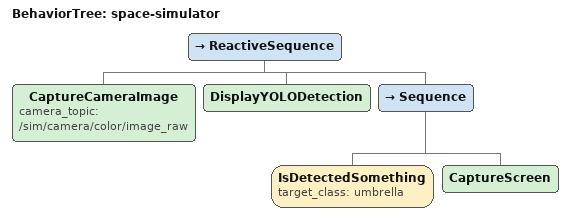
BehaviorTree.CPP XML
<?xml version="1.0" encoding="UTF-8"?>
<root BTCPP_format="4">
  <BehaviorTree ID="space-simulator">
      <ReactiveSequence>
      <CaptureCameraImage camera_topic="/sim/camera/color/image_raw"/>
      <DisplayYOLODetection/>
      <Sequence>
        <IsDetectedSomething target_class="umbrella"/>
        <CaptureScreen/>
      </Sequence>
      </ReactiveSequence>
  </BehaviorTree>

</root>
